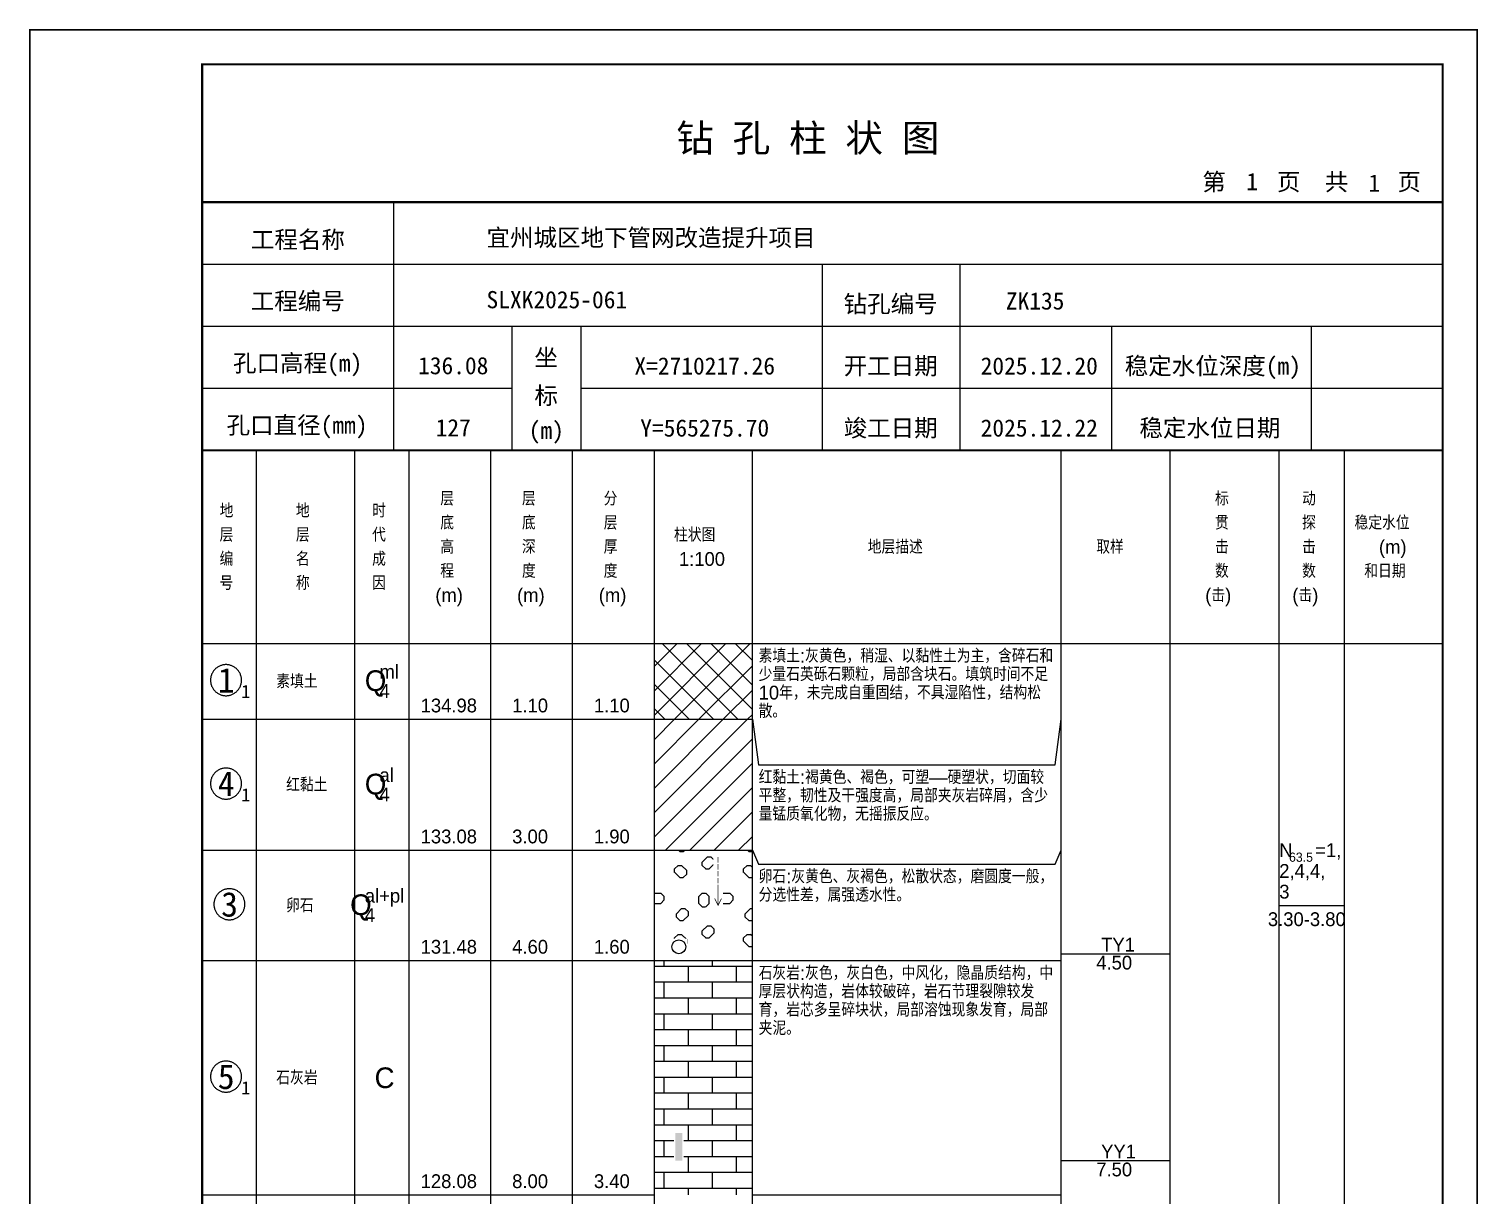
# Model space of a CAD drawing. Header units: millimetres. Extents: x 12489 to 89920, y 4630 to 4927.
# Drawn here: x 64409.3 to 64619.6, y 4757.7 to 4926.8 of the extents above; entities that cross this region are included whole.
import ezdxf
from ezdxf.enums import TextEntityAlignment as Align

# ---------------------------------------------------------------- set-up
doc = ezdxf.new("R2010")
doc.units = ezdxf.units.MM
doc.layers.add('GICAD_QUYANG', color=7, linetype='Continuous')
doc.layers.add('ZZT_TC', color=7, linetype='Continuous')
doc.styles.add('成果图图块', font='', dxfattribs={"height": 2.5})
doc.styles.add('成果图模板', font='')
doc.styles.add('成果图模板标题', font='simhei.ttf')
doc.styles.add('成果图表体', font='Comfont.shx', dxfattribs={"height": 2, "bigfont": 'Hztxt12a.shx'})
doc.styles.get('成果图图块').set_extended_font_data('FangSong_GB2312')
doc.styles.get('成果图模板').set_extended_font_data('FangSong_GB2312')

# ---------------------------------------------------------------- blocks, each defined once
blk = doc.blocks.new('DCBH-1-1-1485', base_point=(0.3, -0.11))
at = {"layer": 'ZZT_TC', "color": 7}
blk.add_polyline3d([(-0.19, 2.31, 0), (-0.3, 2.31, 0), (-0.41, 2.3, 0), (-0.52, 2.29, 0), (-0.63, 2.27, 0), (-0.73, 2.24, 0), (-0.84, 2.21, 0), (-0.95, 2.18, 0), (-1.05, 2.14, 0), (-1.15, 2.09, 0), (-1.25, 2.04, 0), (-1.35, 1.99, 0), (-1.44, 1.93, 0), (-1.53, 1.87, 0), (-1.62, 1.8, 0), (-1.7, 1.73, 0), (-1.78, 1.65, 0), (-1.86, 1.57, 0), (-1.93, 1.49, 0), (-2, 1.4, 0), (-2.06, 1.31, 0), (-2.12, 1.22, 0), (-2.17, 1.12, 0), (-2.22, 1.02, 0), (-2.27, 0.92, 0), (-2.31, 0.82, 0), (-2.34, 0.71, 0), (-2.37, 0.61, 0), (-2.4, 0.5, 0), (-2.41, 0.39, 0), (-2.43, 0.28, 0), (-2.44, 0.17, 0), (-2.44, 0.06, 0), (-2.44, -0.05, 0), (-2.43, -0.16, 0), (-2.41, -0.27, 0), (-2.4, -0.38, 0), (-2.37, -0.49, 0), (-2.34, -0.6, 0), (-2.31, -0.7, 0), (-2.27, -0.8, 0), (-2.22, -0.9, 0), (-2.17, -1, 0), (-2.12, -1.1, 0), (-2.06, -1.19, 0), (-2, -1.28, 0), (-1.93, -1.37, 0), (-1.86, -1.45, 0), (-1.78, -1.53, 0), (-1.7, -1.61, 0), (-1.62, -1.68, 0), (-1.53, -1.75, 0), (-1.44, -1.81, 0), (-1.35, -1.87, 0), (-1.25, -1.93, 0), (-1.15, -1.98, 0), (-1.05, -2.02, 0), (-0.95, -2.06, 0), (-0.84, -2.1, 0), (-0.73, -2.13, 0), (-0.63, -2.15, 0), (-0.52, -2.17, 0), (-0.41, -2.18, 0), (-0.3, -2.19, 0), (-0.19, -2.19, 0), (-0.08, -2.19, 0), (0.03, -2.18, 0), (0.14, -2.17, 0), (0.25, -2.15, 0), (0.36, -2.13, 0), (0.47, -2.1, 0), (0.57, -2.06, 0), (0.67, -2.02, 0), (0.77, -1.98, 0), (0.87, -1.93, 0), (0.97, -1.87, 0), (1.06, -1.81, 0), (1.15, -1.75, 0), (1.24, -1.68, 0), (1.32, -1.61, 0), (1.4, -1.53, 0), (1.48, -1.45, 0), (1.55, -1.37, 0), (1.62, -1.28, 0), (1.68, -1.19, 0), (1.74, -1.1, 0), (1.8, -1, 0), (1.85, -0.9, 0), (1.89, -0.8, 0), (1.93, -0.7, 0), (1.97, -0.6, 0), (2, -0.49, 0), (2.02, -0.38, 0), (2.04, -0.27, 0), (2.05, -0.16, 0), (2.06, -0.05, 0), (2.06, 0.06, 0), (2.06, 0.17, 0), (2.05, 0.28, 0), (2.04, 0.39, 0), (2.02, 0.5, 0), (2, 0.61, 0), (1.97, 0.71, 0), (1.93, 0.82, 0), (1.89, 0.92, 0), (1.85, 1.02, 0), (1.8, 1.12, 0), (1.74, 1.22, 0), (1.68, 1.31, 0), (1.62, 1.4, 0), (1.55, 1.49, 0), (1.48, 1.57, 0), (1.4, 1.65, 0), (1.32, 1.73, 0), (1.24, 1.8, 0), (1.15, 1.87, 0), (1.06, 1.93, 0), (0.97, 1.99, 0), (0.87, 2.04, 0), (0.77, 2.09, 0), (0.67, 2.14, 0), (0.57, 2.18, 0), (0.47, 2.21, 0), (0.36, 2.24, 0), (0.25, 2.27, 0), (0.14, 2.29, 0), (0.03, 2.3, 0), (-0.08, 2.31, 0), (-0.19, 2.31, 0)], dxfattribs=at)
at = {"style": '成果图图块'}
blk.add_text('1', height=3.57, dxfattribs=at).set_placement((-0.16, -1.74), align=Align.CENTER)
blk.add_text('1', height=1.91, dxfattribs=at).set_placement((2.03, -2.53))
blk = doc.blocks.new('DCBH-1-1-1486', base_point=(0.3, -0.11))
at = {"layer": 'ZZT_TC', "color": 7}
blk.add_polyline3d([(-0.19, 2.31, 0), (-0.3, 2.31, 0), (-0.41, 2.3, 0), (-0.52, 2.29, 0), (-0.63, 2.27, 0), (-0.73, 2.24, 0), (-0.84, 2.21, 0), (-0.95, 2.18, 0), (-1.05, 2.14, 0), (-1.15, 2.09, 0), (-1.25, 2.04, 0), (-1.35, 1.99, 0), (-1.44, 1.93, 0), (-1.53, 1.87, 0), (-1.62, 1.8, 0), (-1.7, 1.73, 0), (-1.78, 1.65, 0), (-1.86, 1.57, 0), (-1.93, 1.49, 0), (-2, 1.4, 0), (-2.06, 1.31, 0), (-2.12, 1.22, 0), (-2.17, 1.12, 0), (-2.22, 1.02, 0), (-2.27, 0.92, 0), (-2.31, 0.82, 0), (-2.34, 0.71, 0), (-2.37, 0.61, 0), (-2.4, 0.5, 0), (-2.41, 0.39, 0), (-2.43, 0.28, 0), (-2.44, 0.17, 0), (-2.44, 0.06, 0), (-2.44, -0.05, 0), (-2.43, -0.16, 0), (-2.41, -0.27, 0), (-2.4, -0.38, 0), (-2.37, -0.49, 0), (-2.34, -0.6, 0), (-2.31, -0.7, 0), (-2.27, -0.8, 0), (-2.22, -0.9, 0), (-2.17, -1, 0), (-2.12, -1.1, 0), (-2.06, -1.19, 0), (-2, -1.28, 0), (-1.93, -1.37, 0), (-1.86, -1.45, 0), (-1.78, -1.53, 0), (-1.7, -1.61, 0), (-1.62, -1.68, 0), (-1.53, -1.75, 0), (-1.44, -1.81, 0), (-1.35, -1.87, 0), (-1.25, -1.93, 0), (-1.15, -1.98, 0), (-1.05, -2.02, 0), (-0.95, -2.06, 0), (-0.84, -2.1, 0), (-0.73, -2.13, 0), (-0.63, -2.15, 0), (-0.52, -2.17, 0), (-0.41, -2.18, 0), (-0.3, -2.19, 0), (-0.19, -2.19, 0), (-0.08, -2.19, 0), (0.03, -2.18, 0), (0.14, -2.17, 0), (0.25, -2.15, 0), (0.36, -2.13, 0), (0.47, -2.1, 0), (0.57, -2.06, 0), (0.67, -2.02, 0), (0.77, -1.98, 0), (0.87, -1.93, 0), (0.97, -1.87, 0), (1.06, -1.81, 0), (1.15, -1.75, 0), (1.24, -1.68, 0), (1.32, -1.61, 0), (1.4, -1.53, 0), (1.48, -1.45, 0), (1.55, -1.37, 0), (1.62, -1.28, 0), (1.68, -1.19, 0), (1.74, -1.1, 0), (1.8, -1, 0), (1.85, -0.9, 0), (1.89, -0.8, 0), (1.93, -0.7, 0), (1.97, -0.6, 0), (2, -0.49, 0), (2.02, -0.38, 0), (2.04, -0.27, 0), (2.05, -0.16, 0), (2.06, -0.05, 0), (2.06, 0.06, 0), (2.06, 0.17, 0), (2.05, 0.28, 0), (2.04, 0.39, 0), (2.02, 0.5, 0), (2, 0.61, 0), (1.97, 0.71, 0), (1.93, 0.82, 0), (1.89, 0.92, 0), (1.85, 1.02, 0), (1.8, 1.12, 0), (1.74, 1.22, 0), (1.68, 1.31, 0), (1.62, 1.4, 0), (1.55, 1.49, 0), (1.48, 1.57, 0), (1.4, 1.65, 0), (1.32, 1.73, 0), (1.24, 1.8, 0), (1.15, 1.87, 0), (1.06, 1.93, 0), (0.97, 1.99, 0), (0.87, 2.04, 0), (0.77, 2.09, 0), (0.67, 2.14, 0), (0.57, 2.18, 0), (0.47, 2.21, 0), (0.36, 2.24, 0), (0.25, 2.27, 0), (0.14, 2.29, 0), (0.03, 2.3, 0), (-0.08, 2.31, 0), (-0.19, 2.31, 0)], dxfattribs=at)
at = {"style": '成果图图块'}
blk.add_text('4', height=3.57, dxfattribs=at).set_placement((-0.16, -1.74), align=Align.CENTER)
blk.add_text('1', height=1.91, dxfattribs=at).set_placement((2.03, -2.53))
blk = doc.blocks.new('DCBH-1-1-1487', base_point=(-0.19, -0.11))
at = {"layer": 'ZZT_TC', "color": 7}
blk.add_polyline3d([(-0.19, 2.31, 0), (-0.3, 2.31, 0), (-0.41, 2.3, 0), (-0.52, 2.29, 0), (-0.63, 2.27, 0), (-0.73, 2.24, 0), (-0.84, 2.21, 0), (-0.95, 2.18, 0), (-1.05, 2.14, 0), (-1.15, 2.09, 0), (-1.25, 2.04, 0), (-1.35, 1.99, 0), (-1.44, 1.93, 0), (-1.53, 1.87, 0), (-1.62, 1.8, 0), (-1.7, 1.73, 0), (-1.78, 1.65, 0), (-1.86, 1.57, 0), (-1.93, 1.49, 0), (-2, 1.4, 0), (-2.06, 1.31, 0), (-2.12, 1.22, 0), (-2.17, 1.12, 0), (-2.22, 1.02, 0), (-2.27, 0.92, 0), (-2.31, 0.82, 0), (-2.34, 0.71, 0), (-2.37, 0.61, 0), (-2.4, 0.5, 0), (-2.41, 0.39, 0), (-2.43, 0.28, 0), (-2.44, 0.17, 0), (-2.44, 0.06, 0), (-2.44, -0.05, 0), (-2.43, -0.16, 0), (-2.41, -0.27, 0), (-2.4, -0.38, 0), (-2.37, -0.49, 0), (-2.34, -0.6, 0), (-2.31, -0.7, 0), (-2.27, -0.8, 0), (-2.22, -0.9, 0), (-2.17, -1, 0), (-2.12, -1.1, 0), (-2.06, -1.19, 0), (-2, -1.28, 0), (-1.93, -1.37, 0), (-1.86, -1.45, 0), (-1.78, -1.53, 0), (-1.7, -1.61, 0), (-1.62, -1.68, 0), (-1.53, -1.75, 0), (-1.44, -1.81, 0), (-1.35, -1.87, 0), (-1.25, -1.93, 0), (-1.15, -1.98, 0), (-1.05, -2.02, 0), (-0.95, -2.06, 0), (-0.84, -2.1, 0), (-0.73, -2.13, 0), (-0.63, -2.15, 0), (-0.52, -2.17, 0), (-0.41, -2.18, 0), (-0.3, -2.19, 0), (-0.19, -2.19, 0), (-0.08, -2.19, 0), (0.03, -2.18, 0), (0.14, -2.17, 0), (0.25, -2.15, 0), (0.36, -2.13, 0), (0.47, -2.1, 0), (0.57, -2.06, 0), (0.67, -2.02, 0), (0.77, -1.98, 0), (0.87, -1.93, 0), (0.97, -1.87, 0), (1.06, -1.81, 0), (1.15, -1.75, 0), (1.24, -1.68, 0), (1.32, -1.61, 0), (1.4, -1.53, 0), (1.48, -1.45, 0), (1.55, -1.37, 0), (1.62, -1.28, 0), (1.68, -1.19, 0), (1.74, -1.1, 0), (1.8, -1, 0), (1.85, -0.9, 0), (1.89, -0.8, 0), (1.93, -0.7, 0), (1.97, -0.6, 0), (2, -0.49, 0), (2.02, -0.38, 0), (2.04, -0.27, 0), (2.05, -0.16, 0), (2.06, -0.05, 0), (2.06, 0.06, 0), (2.06, 0.17, 0), (2.05, 0.28, 0), (2.04, 0.39, 0), (2.02, 0.5, 0), (2, 0.61, 0), (1.97, 0.71, 0), (1.93, 0.82, 0), (1.89, 0.92, 0), (1.85, 1.02, 0), (1.8, 1.12, 0), (1.74, 1.22, 0), (1.68, 1.31, 0), (1.62, 1.4, 0), (1.55, 1.49, 0), (1.48, 1.57, 0), (1.4, 1.65, 0), (1.32, 1.73, 0), (1.24, 1.8, 0), (1.15, 1.87, 0), (1.06, 1.93, 0), (0.97, 1.99, 0), (0.87, 2.04, 0), (0.77, 2.09, 0), (0.67, 2.14, 0), (0.57, 2.18, 0), (0.47, 2.21, 0), (0.36, 2.24, 0), (0.25, 2.27, 0), (0.14, 2.29, 0), (0.03, 2.3, 0), (-0.08, 2.31, 0), (-0.19, 2.31, 0)], dxfattribs=at)
at = {"style": '成果图图块'}
blk.add_text('3', height=3.57, dxfattribs=at).set_placement((-0.16, -1.74), align=Align.CENTER)
blk = doc.blocks.new('DCBH-1-1-1488', base_point=(0.3, -0.11))
at = {"layer": 'ZZT_TC', "color": 7}
blk.add_polyline3d([(-0.19, 2.31, 0), (-0.3, 2.31, 0), (-0.41, 2.3, 0), (-0.52, 2.29, 0), (-0.63, 2.27, 0), (-0.73, 2.24, 0), (-0.84, 2.21, 0), (-0.95, 2.18, 0), (-1.05, 2.14, 0), (-1.15, 2.09, 0), (-1.25, 2.04, 0), (-1.35, 1.99, 0), (-1.44, 1.93, 0), (-1.53, 1.87, 0), (-1.62, 1.8, 0), (-1.7, 1.73, 0), (-1.78, 1.65, 0), (-1.86, 1.57, 0), (-1.93, 1.49, 0), (-2, 1.4, 0), (-2.06, 1.31, 0), (-2.12, 1.22, 0), (-2.17, 1.12, 0), (-2.22, 1.02, 0), (-2.27, 0.92, 0), (-2.31, 0.82, 0), (-2.34, 0.71, 0), (-2.37, 0.61, 0), (-2.4, 0.5, 0), (-2.41, 0.39, 0), (-2.43, 0.28, 0), (-2.44, 0.17, 0), (-2.44, 0.06, 0), (-2.44, -0.05, 0), (-2.43, -0.16, 0), (-2.41, -0.27, 0), (-2.4, -0.38, 0), (-2.37, -0.49, 0), (-2.34, -0.6, 0), (-2.31, -0.7, 0), (-2.27, -0.8, 0), (-2.22, -0.9, 0), (-2.17, -1, 0), (-2.12, -1.1, 0), (-2.06, -1.19, 0), (-2, -1.28, 0), (-1.93, -1.37, 0), (-1.86, -1.45, 0), (-1.78, -1.53, 0), (-1.7, -1.61, 0), (-1.62, -1.68, 0), (-1.53, -1.75, 0), (-1.44, -1.81, 0), (-1.35, -1.87, 0), (-1.25, -1.93, 0), (-1.15, -1.98, 0), (-1.05, -2.02, 0), (-0.95, -2.06, 0), (-0.84, -2.1, 0), (-0.73, -2.13, 0), (-0.63, -2.15, 0), (-0.52, -2.17, 0), (-0.41, -2.18, 0), (-0.3, -2.19, 0), (-0.19, -2.19, 0), (-0.08, -2.19, 0), (0.03, -2.18, 0), (0.14, -2.17, 0), (0.25, -2.15, 0), (0.36, -2.13, 0), (0.47, -2.1, 0), (0.57, -2.06, 0), (0.67, -2.02, 0), (0.77, -1.98, 0), (0.87, -1.93, 0), (0.97, -1.87, 0), (1.06, -1.81, 0), (1.15, -1.75, 0), (1.24, -1.68, 0), (1.32, -1.61, 0), (1.4, -1.53, 0), (1.48, -1.45, 0), (1.55, -1.37, 0), (1.62, -1.28, 0), (1.68, -1.19, 0), (1.74, -1.1, 0), (1.8, -1, 0), (1.85, -0.9, 0), (1.89, -0.8, 0), (1.93, -0.7, 0), (1.97, -0.6, 0), (2, -0.49, 0), (2.02, -0.38, 0), (2.04, -0.27, 0), (2.05, -0.16, 0), (2.06, -0.05, 0), (2.06, 0.06, 0), (2.06, 0.17, 0), (2.05, 0.28, 0), (2.04, 0.39, 0), (2.02, 0.5, 0), (2, 0.61, 0), (1.97, 0.71, 0), (1.93, 0.82, 0), (1.89, 0.92, 0), (1.85, 1.02, 0), (1.8, 1.12, 0), (1.74, 1.22, 0), (1.68, 1.31, 0), (1.62, 1.4, 0), (1.55, 1.49, 0), (1.48, 1.57, 0), (1.4, 1.65, 0), (1.32, 1.73, 0), (1.24, 1.8, 0), (1.15, 1.87, 0), (1.06, 1.93, 0), (0.97, 1.99, 0), (0.87, 2.04, 0), (0.77, 2.09, 0), (0.67, 2.14, 0), (0.57, 2.18, 0), (0.47, 2.21, 0), (0.36, 2.24, 0), (0.25, 2.27, 0), (0.14, 2.29, 0), (0.03, 2.3, 0), (-0.08, 2.31, 0), (-0.19, 2.31, 0)], dxfattribs=at)
at = {"style": '成果图图块'}
blk.add_text('5', height=3.57, dxfattribs=at).set_placement((-0.16, -1.74), align=Align.CENTER)
blk.add_text('1', height=1.91, dxfattribs=at).set_placement((2.03, -2.53))
blk = doc.blocks.new('gkqy3.dwg', base_point=(0, -2))
blk.add_wipeout([(-0.7, -2.2), (0.7, -2.2), (0.7, 2.2), (-0.7, 2.2)])
at = {"color": 7}
blk.add_solid([(-0.5, -2), (0.5, -2), (-0.5, 2), (0.5, 2)], dxfattribs=at)
blk = doc.blocks.new('gkqy2.dwg', base_point=(0, -1))
blk.add_wipeout([(-1.2, -1.2), (1.2, -1.2), (1.2, 1.2), (-1.2, 1.2)])
at = {"layer": 'GICAD_QUYANG', "color": 7}
blk.add_circle((0, 0), 1, dxfattribs=at)
blk = doc.blocks.new('zztGLdt.dwg', base_point=(0.5, 0))
blk.add_wipeout([(-0.2, -0.2), (1.2, -0.2), (1.2, 3.2), (-0.2, 3.2)])
at = {"color": 7, "const_width": 0.1}
for points in [[(0.5, 3), (0.5, 0)], [(0, 1), (0.5, 0), (1, 1)]]:
    blk.add_lwpolyline(points, dxfattribs=at)
blk = doc.blocks.new('钻孔柱状图路桥昇龙制图梁世成校核莫家里.dwg237', base_point=(25, 236))
for p, q in [((52.82, 236), (52.82, 272)), ((25, 263), (205, 263)), ((115, 236), (115, 263)), ((135, 236), (135, 263)), ((25, 254), (205, 254)), ((70, 236), (70, 254)), ((80, 236), (80, 254)), ((157, 236), (157, 254)), ((185.95, 236), (185.95, 254)), ((25, 245), (70, 245)), ((80, 245), (205, 245))]:
    blk.add_line(p, q)
for points, const_width in [([(0, 0), (210, 0), (210, 297), (0, 297)], 0.25), ([(25, 5), (205, 5), (205, 292), (25, 292)], 0.3)]:
    blk.add_lwpolyline(points, close=True, dxfattribs=dict(const_width=const_width))
at = {"const_width": 0.3}
for points in [[(25, 272), (205, 272)], [(25, 236), (205, 236)]]:
    blk.add_lwpolyline(points, dxfattribs=at)
for s, height, style, p in [('钻 孔 柱 状 图', 4, '成果图模板标题', (93.8, 279.31)), ('第', 2.5, '成果图模板', (170.12, 273.7)), ('页', 2.5, '成果图模板', (180.96, 273.7)), ('共', 2.5, '成果图模板', (187.88, 273.7)), ('页', 2.5, '成果图模板', (198.44, 273.7)), ('工程名称', 2.5, '成果图模板', (32.07, 265.32)), ('宜州城区地下管网改造提升项目', 2.5, '成果图模板', (66.26, 265.61)), ('工程编号', 2.5, '成果图模板', (32.05, 256.41)), ('SLXK2025-061', 2.5, '成果图模板', (66.26, 256.61)), ('钻孔编号', 2.5, '成果图模板', (118.08, 256)), ('ZK135', 2.5, '成果图模板', (141.61, 256.43)), ('孔口高程(m)', 2.5, '成果图模板', (29.48, 247.41)), ('坐', 2.5, '成果图模板', (73.21, 248.24)), ('开工日期', 2.5, '成果图模板', (118.08, 247)), ('稳定水位深度(m)', 2.5, '成果图模板', (158.86, 247)), ('标', 2.5, '成果图模板', (73.21, 242.7)), ('孔口直径(mm)', 2.5, '成果图模板', (28.54, 238.41)), ('(m) ', 2.5, '成果图模板', (72.38, 237.65)), ('竣工日期', 2.5, '成果图模板', (118.08, 238)), ('稳定水位日期', 2.5, '成果图模板', (160.99, 238))]:
    blk.add_text(s, height=height, dxfattribs=dict(style=style)).set_placement(p)
at = {"style": '成果图模板'}
for s, p in [('1', (177.35, 273.74)), ('1', (195.08, 273.53)), ('136.08', (61.43, 247.04)), ('X=2710217.26', (97.92, 247)), ('2025.12.20', (146.46, 247)), ('127', (61.43, 238.04)), ('Y=565275.70', (97.92, 238)), ('2025.12.22', (146.46, 238))]:
    blk.add_text(s, height=2.5, dxfattribs=at).set_placement(p, align=Align.CENTER)

msp = doc.modelspace()

# ---------------------------------------------------------------- hatches: boundary and pattern name
at = {"linetype": 'Continuous'}
h = msp.add_hatch(dxfattribs=at)
h.set_pattern_fill('GKSTT', scale=0.5, style=0, pattern_type=2)
h.set_pattern_definition([(45, (0, 0), (-1.76776695, 1.76776695), []), (135, (0, 0), (-1.76776695, -1.76776695), [])])
h.paths.add_polyline_path([(64500.06, 4826.71), (64514.29, 4826.71), (64514.29, 4837.71), (64500.06, 4837.71)])
h = msp.add_hatch(dxfattribs=at)
h.set_pattern_fill('GKNXT', scale=0.5, style=0, pattern_type=2)
h.set_pattern_definition([(45, (0, 0), (-1.76776695, 1.76776695), [])])
h.paths.add_polyline_path([(64500.06, 4807.71), (64514.29, 4807.71), (64514.29, 4826.71), (64500.06, 4826.71)])
h = msp.add_hatch(dxfattribs=at)
h.set_pattern_fill('GKLS1', scale=0.5, style=0, pattern_type=2)
h.set_pattern_definition([(0, (0, 0), (0, 10), [1, -9]), (45, (1, 0), (-10.0000003, 9e-16), [0.707107, -13.435029]), (135, (0, 0), (-9e-16, -10.0000003), [0.707107, -13.435029]), (90, (-0.5, 0.5), (-10, 6e-16), [0.5, -9.5]), (135, (3.75, 3.75), (-9e-16, -10.0000003), [1.06066, -13.0814755]), (90, (1.5, 0.5), (-10, 6e-16), [0.5, -9.5]), (45, (-0.5, 1), (-10.0000003, 9e-16), [0.707107, -13.435029]), (0, (0, 1.5), (0, 10), [1, -9]), (135, (1.5, 1), (-9e-16, -10.0000003), [0.707107, -13.435029]), (45, (7.5, -0.5), (-10.0000003, 9e-16), [0.707107, -13.435029]), (90, (8, 0), (-10, 6e-16), [1, -9]), (135, (8, 1), (-9e-16, -10.0000003), [0.707107, -13.435029]), (0, (7, -0.5), (0, 10), [0.5, -9.5]), (0, (7, 1.5), (0, 10), [0.5, -9.5]), (135, (7, -0.5), (-9e-16, -10.0000003), [0.707107, -13.435029]), (90, (6.5, 0), (-10, 6e-16), [1, -9]), (45, (6.5, 1), (-10.0000003, 9e-16), [0.707107, -13.435029]), (0, (3.75, 3.75), (0, 10), [0.5, -9.5]), (45, (4.25, 3.75), (-10.0000003, 9e-16), [0.707107, -13.435029]), (90, (4.75, 4.25), (-10, 6e-16), [0.5, -9.5]), (135, (4.75, 4.75), (-9e-16, -10.0000003), [1.06066, -13.0814755]), (0, (3.5, 5.5), (0, 10), [0.5, -9.5]), (90, (3, 4.5), (-10, 6e-16), [0.5, -9.5]), (45, (3, 5), (-10.0000003, 9e-16), [0.707107, -13.435029]), (0, (7.5, 5), (0, 10), [0.5, -9.5]), (45, (8, 5), (-10.0000003, 9e-16), [1.06066, -13.0814755]), (90, (8.75, 5.75), (-10, 6e-16), [0.5, -9.5]), (135, (7.5, 5), (-9e-16, -10.0000003), [0.707107, -13.435029]), (90, (7, 5.5), (-10, 6e-16), [0.5, -9.5]), (45, (7, 6), (-10.0000003, 9e-16), [1.06066, -13.0814755]), (0, (7.75, 6.75), (0, 10), [0.5, -9.5]), (135, (8.75, 6.25), (-9e-16, -10.0000003), [0.707107, -13.435029]), (0, (3.75, 7.5), (0, 10), [0.5, -9.5]), (135, (3.75, 7.5), (-9e-16, -10.0000003), [0.707107, -13.435029]), (90, (3.25, 8), (-10, 6e-16), [0.5, -9.5]), (45, (3.25, 8.5), (-10.0000003, 9e-16), [1.06066, -13.0814755]), (0, (4, 9.25), (0, 10), [0.5, -9.5]), (135, (5, 8.75), (-9e-16, -10.0000003), [0.707107, -13.435029]), (90, (5, 8.25), (-10, 6e-16), [0.5, -9.5]), (45, (4.25, 7.5), (-10.0000003, 9e-16), [1.06066, -13.0814755])])
h.paths.add_polyline_path([(64500.06, 4791.71), (64514.29, 4791.71), (64514.29, 4807.71), (64500.06, 4807.71)])
h = msp.add_hatch(dxfattribs=at)
h.set_pattern_fill('GKSHY', scale=0.5, style=0, pattern_type=2)
h.set_pattern_definition([(0, (0, 0), (0, 2.3), []), (90, (0, 0), (-3.5, 2.3), [2.3, -2.3])])
h.paths.add_polyline_path([(64500.06, 4757.71), (64514.29, 4757.71), (64514.29, 4791.71), (64500.06, 4791.71)])

# ---------------------------------------------------------------- linework, layer by layer
at = {"color": 0}
for p, q in [((64434.45, 4837.71), (64442.35, 4837.71)), ((64434.45, 4826.71), (64434.45, 4837.71)), ((64442.35, 4826.71), (64442.35, 4837.71)), ((64434.45, 4826.71), (64442.35, 4826.71)), ((64434.45, 4826.71), (64442.35, 4826.71)), ((64434.45, 4807.71), (64434.45, 4826.71)), ((64442.35, 4807.71), (64442.35, 4826.71)), ((64434.45, 4807.71), (64442.35, 4807.71)), ((64434.45, 4807.71), (64442.35, 4807.71)), ((64434.45, 4791.71), (64434.45, 4807.71)), ((64442.35, 4791.71), (64442.35, 4807.71)), ((64434.45, 4791.71), (64442.35, 4791.71)), ((64434.45, 4791.71), (64442.35, 4791.71)), ((64434.45, 4757.71), (64434.45, 4791.71)), ((64442.35, 4757.71), (64442.35, 4791.71)), ((64434.45, 4757.71), (64442.35, 4757.71))]:
    msp.add_line(p, q, dxfattribs=at)
for points in [[(64434.45, 4865.71), (64442.35, 4865.71)], [(64434.45, 4837.71), (64434.45, 4865.71)], [(64442.35, 4837.71), (64442.35, 4865.71)], [(64442.35, 4865.71), (64456.58, 4865.71)], [(64442.35, 4837.71), (64442.35, 4865.71)], [(64456.58, 4837.71), (64456.58, 4865.71)], [(64456.58, 4865.71), (64464.49, 4865.71)], [(64456.58, 4837.71), (64456.58, 4865.71)], [(64464.49, 4837.71), (64464.49, 4865.71)], [(64464.49, 4865.71), (64476.35, 4865.71)], [(64464.49, 4837.71), (64464.49, 4865.71)], [(64476.35, 4837.71), (64476.35, 4865.71)], [(64476.35, 4865.71), (64488.2, 4865.71)], [(64476.35, 4837.71), (64476.35, 4865.71)], [(64488.2, 4837.71), (64488.2, 4865.71)], [(64488.2, 4865.71), (64500.06, 4865.71)], [(64488.2, 4837.71), (64488.2, 4865.71)], [(64500.06, 4837.71), (64500.06, 4865.71)], [(64500.06, 4865.71), (64514.29, 4865.71)], [(64500.06, 4837.71), (64500.06, 4865.71)], [(64514.29, 4837.71), (64514.29, 4865.71)], [(64514.29, 4865.71), (64559.11, 4865.71)], [(64514.29, 4837.71), (64514.29, 4865.71)], [(64559.11, 4837.71), (64559.11, 4865.71)], [(64559.11, 4865.71), (64574.92, 4865.71)], [(64559.11, 4837.71), (64559.11, 4865.71)], [(64574.92, 4837.71), (64574.92, 4865.71)], [(64574.92, 4865.71), (64590.73, 4865.71)], [(64574.92, 4837.71), (64574.92, 4865.71)], [(64590.73, 4837.71), (64590.73, 4865.71)], [(64590.73, 4865.71), (64600.22, 4865.71)], [(64590.73, 4837.71), (64590.73, 4865.71)], [(64600.22, 4837.71), (64600.22, 4865.71)], [(64600.22, 4865.71), (64614.45, 4865.71)], [(64600.22, 4837.71), (64600.22, 4865.71)], [(64614.45, 4837.71), (64614.45, 4865.71)], [(64434.45, 4837.71), (64442.35, 4837.71)], [(64434.45, 4643.71), (64434.45, 4837.71)], [(64434.45, 4837.71), (64442.35, 4837.71)], [(64442.35, 4643.71), (64442.35, 4837.71)], [(64442.35, 4837.71), (64456.58, 4837.71)], [(64442.35, 4643.71), (64442.35, 4837.71)], [(64442.35, 4837.71), (64456.58, 4837.71)], [(64442.35, 4837.71), (64456.58, 4837.71)], [(64442.35, 4826.71), (64442.35, 4837.71)], [(64456.58, 4643.71), (64456.58, 4837.71)], [(64456.58, 4826.71), (64456.58, 4837.71)], [(64456.58, 4837.71), (64464.49, 4837.71)], [(64456.58, 4643.71), (64456.58, 4837.71)], [(64456.58, 4837.71), (64464.49, 4837.71)], [(64456.58, 4837.71), (64464.49, 4837.71)], [(64456.58, 4826.71), (64456.58, 4837.71)], [(64464.49, 4643.71), (64464.49, 4837.71)], [(64464.49, 4826.71), (64464.49, 4837.71)], [(64464.49, 4837.71), (64476.35, 4837.71)], [(64464.49, 4643.71), (64464.49, 4837.71)], [(64464.49, 4837.71), (64476.35, 4837.71)], [(64464.49, 4837.71), (64476.35, 4837.71)], [(64464.49, 4826.71), (64464.49, 4837.71)], [(64476.35, 4643.71), (64476.35, 4837.71)], [(64476.35, 4826.71), (64476.35, 4837.71)], [(64476.35, 4837.71), (64488.2, 4837.71)], [(64476.35, 4643.71), (64476.35, 4837.71)], [(64476.35, 4837.71), (64488.2, 4837.71)], [(64476.35, 4837.71), (64488.2, 4837.71)], [(64476.35, 4826.71), (64476.35, 4837.71)], [(64488.2, 4643.71), (64488.2, 4837.71)], [(64488.2, 4826.71), (64488.2, 4837.71)], [(64488.2, 4837.71), (64500.06, 4837.71)], [(64488.2, 4643.71), (64488.2, 4837.71)], [(64488.2, 4837.71), (64500.06, 4837.71)], [(64488.2, 4837.71), (64500.06, 4837.71)], [(64488.2, 4826.71), (64488.2, 4837.71)], [(64500.06, 4643.71), (64500.06, 4837.71)], [(64500.06, 4826.71), (64500.06, 4837.71)], [(64500.06, 4837.71), (64514.29, 4837.71)], [(64500.06, 4643.71), (64500.06, 4837.71)], [(64500.06, 4837.71), (64514.29, 4837.71)], [(64514.29, 4643.71), (64514.29, 4837.71)], [(64514.29, 4837.71), (64559.11, 4837.71)], [(64514.29, 4643.71), (64514.29, 4837.71)], [(64514.29, 4837.71), (64559.11, 4837.71)], [(64514.29, 4826.71), (64514.29, 4837.71)], [(64559.11, 4643.71), (64559.11, 4837.71)], [(64559.11, 4826.71), (64559.11, 4837.71)], [(64559.11, 4837.71), (64574.92, 4837.71)], [(64559.11, 4643.71), (64559.11, 4837.71)], [(64559.11, 4837.71), (64574.92, 4837.71)], [(64574.92, 4643.71), (64574.92, 4837.71)], [(64574.92, 4837.71), (64590.73, 4837.71)], [(64574.92, 4643.71), (64574.92, 4837.71)], [(64574.92, 4837.71), (64590.73, 4837.71)], [(64590.73, 4643.71), (64590.73, 4837.71)], [(64590.73, 4837.71), (64600.22, 4837.71)], [(64590.73, 4643.71), (64590.73, 4837.71)], [(64590.73, 4837.71), (64600.22, 4837.71)], [(64590.73, 4837.71), (64600.22, 4837.71)], [(64590.73, 4799.71), (64590.73, 4837.71)], [(64600.22, 4643.71), (64600.22, 4837.71)], [(64600.22, 4799.71), (64600.22, 4837.71)], [(64600.22, 4837.71), (64614.45, 4837.71)], [(64600.22, 4643.71), (64600.22, 4837.71)], [(64600.22, 4837.71), (64614.45, 4837.71)], [(64614.45, 4643.71), (64614.45, 4837.71)], [(64442.35, 4826.71), (64456.58, 4826.71)], [(64442.35, 4826.71), (64456.58, 4826.71)], [(64442.35, 4807.71), (64442.35, 4826.71)], [(64456.58, 4807.71), (64456.58, 4826.71)], [(64456.58, 4826.71), (64464.49, 4826.71)], [(64456.58, 4826.71), (64464.49, 4826.71)], [(64456.58, 4807.71), (64456.58, 4826.71)], [(64464.49, 4807.71), (64464.49, 4826.71)], [(64464.49, 4826.71), (64476.35, 4826.71)], [(64464.49, 4826.71), (64476.35, 4826.71)], [(64464.49, 4807.71), (64464.49, 4826.71)], [(64476.35, 4807.71), (64476.35, 4826.71)], [(64476.35, 4826.71), (64488.2, 4826.71)], [(64476.35, 4826.71), (64488.2, 4826.71)], [(64476.35, 4807.71), (64476.35, 4826.71)], [(64488.2, 4807.71), (64488.2, 4826.71)], [(64488.2, 4826.71), (64500.06, 4826.71)], [(64488.2, 4826.71), (64500.06, 4826.71)], [(64488.2, 4807.71), (64488.2, 4826.71)], [(64500.06, 4807.71), (64500.06, 4826.71)], [(64514.29, 4826.71), (64515.19, 4820.11)], [(64514.29, 4807.71), (64514.29, 4826.71)], [(64558.22, 4820.11), (64559.11, 4826.71)], [(64559.11, 4807.71), (64559.11, 4826.71)], [(64515.19, 4820.11), (64558.22, 4820.11)], [(64442.35, 4807.71), (64456.58, 4807.71)], [(64442.35, 4807.71), (64456.58, 4807.71)], [(64442.35, 4791.71), (64442.35, 4807.71)], [(64456.58, 4791.71), (64456.58, 4807.71)], [(64456.58, 4807.71), (64464.49, 4807.71)], [(64456.58, 4807.71), (64464.49, 4807.71)], [(64456.58, 4791.71), (64456.58, 4807.71)], [(64464.49, 4791.71), (64464.49, 4807.71)], [(64464.49, 4807.71), (64476.35, 4807.71)], [(64464.49, 4807.71), (64476.35, 4807.71)], [(64464.49, 4791.71), (64464.49, 4807.71)], [(64476.35, 4791.71), (64476.35, 4807.71)], [(64476.35, 4807.71), (64488.2, 4807.71)], [(64476.35, 4807.71), (64488.2, 4807.71)], [(64476.35, 4791.71), (64476.35, 4807.71)], [(64488.2, 4791.71), (64488.2, 4807.71)], [(64488.2, 4807.71), (64500.06, 4807.71)], [(64488.2, 4807.71), (64500.06, 4807.71)], [(64488.2, 4791.71), (64488.2, 4807.71)], [(64500.06, 4791.71), (64500.06, 4807.71)], [(64514.29, 4807.71), (64515.19, 4805.71)], [(64514.29, 4791.71), (64514.29, 4807.71)], [(64558.22, 4805.71), (64559.11, 4807.71)], [(64559.11, 4791.71), (64559.11, 4807.71)], [(64515.19, 4805.71), (64558.22, 4805.71)], [(64590.73, 4799.71), (64600.22, 4799.71)], [(64442.35, 4791.71), (64456.58, 4791.71)], [(64442.35, 4791.71), (64456.58, 4791.71)], [(64442.35, 4757.71), (64442.35, 4791.71)], [(64456.58, 4757.71), (64456.58, 4791.71)], [(64456.58, 4791.71), (64464.49, 4791.71)], [(64456.58, 4791.71), (64464.49, 4791.71)], [(64456.58, 4757.71), (64456.58, 4791.71)], [(64464.49, 4757.71), (64464.49, 4791.71)], [(64464.49, 4791.71), (64476.35, 4791.71)], [(64464.49, 4791.71), (64476.35, 4791.71)], [(64464.49, 4757.71), (64464.49, 4791.71)], [(64476.35, 4757.71), (64476.35, 4791.71)], [(64476.35, 4791.71), (64488.2, 4791.71)], [(64476.35, 4791.71), (64488.2, 4791.71)], [(64476.35, 4757.71), (64476.35, 4791.71)], [(64488.2, 4757.71), (64488.2, 4791.71)], [(64488.2, 4791.71), (64500.06, 4791.71)], [(64488.2, 4791.71), (64500.06, 4791.71)], [(64488.2, 4757.71), (64488.2, 4791.71)], [(64500.06, 4757.71), (64500.06, 4791.71)], [(64514.29, 4791.71), (64559.11, 4791.71)], [(64514.29, 4791.71), (64559.11, 4791.71)], [(64514.29, 4757.71), (64514.29, 4791.71)], [(64559.11, 4792.71), (64574.92, 4792.71)], [(64559.11, 4757.71), (64559.11, 4791.71)], [(64559.11, 4762.71), (64574.92, 4762.71)], [(64442.35, 4757.71), (64456.58, 4757.71)], [(64456.58, 4757.71), (64464.49, 4757.71)], [(64464.49, 4757.71), (64476.35, 4757.71)], [(64476.35, 4757.71), (64488.2, 4757.71)], [(64488.2, 4757.71), (64500.06, 4757.71)], [(64514.29, 4757.71), (64559.11, 4757.71)]]:
    msp.add_lwpolyline(points, dxfattribs=at)
at = {"color": 7, "flags": 128}
for points in [[(64500.06, 4826.71), (64514.29, 4826.71)], [(64500.06, 4807.71), (64514.29, 4807.71)], [(64500.06, 4791.71), (64514.29, 4791.71)]]:
    msp.add_lwpolyline(points, dxfattribs=at)

# ---------------------------------------------------------------- block references
for name, p in [('DCBH-1-1-1485', (64438.4, 4832.21)), ('DCBH-1-1-1486', (64438.4, 4817.21)), ('DCBH-1-1-1487', (64438.4, 4799.71)), ('DCBH-1-1-1488', (64438.4, 4774.71))]:
    msp.add_blockref(name, p)

# ---------------------------------------------------------------- texts
at = {"color": 0, "style": '成果图表体'}
for s, height, p in [('层', 2, (64469, 4857.71)), ('层', 2, (64480.85, 4857.71)), ('分', 2, (64492.71, 4857.71)), ('标', 2, (64581.41, 4857.71)), ('动', 2, (64594.05, 4857.71)), ('地', 2, (64436.98, 4855.96)), ('地', 2, (64448.05, 4855.96)), ('时', 2, (64459.11, 4855.96)), ('底', 2, (64469, 4854.21)), ('底', 2, (64480.85, 4854.21)), ('层', 2, (64492.71, 4854.21)), ('贯', 2, (64581.41, 4854.21)), ('探', 2, (64594.05, 4854.21)), ('稳定水位', 2, (64601.65, 4854.21)), ('层', 2, (64436.98, 4852.46)), ('层', 2, (64448.05, 4852.46)), ('代', 2, (64459.11, 4852.46)), ('高', 2, (64469, 4850.71)), ('深', 2, (64480.85, 4850.71)), ('厚', 2, (64492.71, 4850.71)), ('柱状图', 2, (64502.91, 4852.46)), ('地层描述', 2, (64531.02, 4850.71)), ('取样', 2, (64564.18, 4850.71)), ('击', 2, (64581.41, 4850.71)), ('击', 2, (64594.05, 4850.71)), ('(m)', 2, (64605.2, 4850.71)), ('编', 2, (64436.98, 4848.96)), ('名', 2, (64448.05, 4848.96)), ('成', 2, (64459.11, 4848.96)), ('1:100', 2, (64503.62, 4848.96)), ('程', 2, (64469, 4847.21)), ('度', 2, (64480.85, 4847.21)), ('度', 2, (64492.71, 4847.21)), ('数', 2, (64581.41, 4847.21)), ('数', 2, (64594.05, 4847.21)), ('和日期', 2, (64603.07, 4847.21)), ('号', 2, (64436.98, 4845.46)), ('称', 2, (64448.05, 4845.46)), ('因', 2, (64459.11, 4845.46)), ('(m)', 2, (64468.28, 4843.71)), ('(m)', 2, (64480.14, 4843.71)), ('(m)', 2, (64492, 4843.71)), ('(击)', 2, (64579.99, 4843.71)), ('(击)', 2, (64592.63, 4843.71)), ('Q', 3, (64458.05, 4830.81)), ('ml', 2, (64460.18, 4832.61)), ('素填土', 2, (64445.2, 4831.21)), ('4', 2, (64460.18, 4829.81)), ('134.98', 2, (64466.15, 4827.71)), ('1.10', 2, (64479.43, 4827.71)), ('1.10', 2, (64491.29, 4827.71)), ('al', 2, (64460.18, 4817.61)), ('红黏土', 2, (64446.63, 4816.21)), ('Q', 3, (64458.05, 4815.81)), ('4', 2, (64460.18, 4814.81)), ('133.08', 2, (64466.15, 4808.71)), ('3.00', 2, (64479.43, 4808.71)), ('1.90', 2, (64491.29, 4808.71)), ('N', 2, (64590.73, 4806.71)), ('=1,', 2, (64595.94, 4806.71)), ('63.5', 1.333, (64592.15, 4806.04)), ('2,4,4,', 2, (64590.73, 4803.71)), ('al+pl', 2, (64458.05, 4800.11)), ('3', 2, (64590.73, 4800.71)), ('卵石', 2, (64446.63, 4798.71)), ('Q', 3, (64455.92, 4798.31)), ('4', 2, (64458.05, 4797.31)), ('3.30-3.80', 2, (64589.08, 4796.71)), ('131.48', 2, (64466.15, 4792.71)), ('4.60', 2, (64479.43, 4792.71)), ('1.60', 2, (64491.29, 4792.71)), ('TY1', 2, (64564.89, 4793.01)), ('4.50', 2, (64564.18, 4790.41)), ('石灰岩', 2, (64445.2, 4773.71)), ('C', 3, (64459.47, 4773.21)), ('YY1', 2, (64564.89, 4763.01)), ('7.50', 2, (64564.18, 4760.41)), ('128.08', 2, (64466.15, 4758.71)), ('8.00', 2, (64479.43, 4758.71)), ('3.40', 2, (64491.29, 4758.71))]:
    msp.add_text(s, height=height, dxfattribs=at).set_placement(p)
at = {"color": 0, "char_height": 2, "width": 43.0292, "attachment_point": 1, "line_spacing_factor": 0.8, "style": '成果图表体'}
for s, insert in [('素填土:灰黄色，稍湿、以黏性土为主，含碎石和少量石英砾石颗粒，局部含块石。填筑时间不足10年，未完成自重固结，不具湿陷性，结构松散。', (64515.19, 4836.91)), ('红黏土:褐黄色、褐色，可塑—硬塑状，切面较平整，韧性及干强度高，局部夹灰岩碎屑，含少量锰质氧化物，无摇振反应。', (64515.19, 4819.31)), ('卵石:灰黄色、灰褐色，松散状态，磨圆度一般，分选性差，属强透水性。', (64515.19, 4804.91)), ('石灰岩:灰色，灰白色，中风化，隐晶质结构，中厚层状构造，岩体较破碎，岩石节理裂隙较发育，岩芯多呈碎块状，局部溶蚀现象发育，局部夹泥。', (64515.19, 4790.91))]:
    msp.add_mtext(s, dxfattribs=dict(at, insert=insert))

# ---------------------------------------------------------------- next in the draw order: block references
for name, p in [('zztGLdt.dwg', (64509.31, 4803.71)), ('gkqy2.dwg', (64503.62, 4792.71)), ('gkqy3.dwg', (64503.62, 4762.71))]:
    msp.add_blockref(name, p)

# ---------------------------------------------------------------- next in the draw order: block references
msp.add_blockref('zztGLdt.dwg', (64509.31, 4802.71))

# ---------------------------------------------------------------- next in the draw order: block references
msp.add_blockref('zztGLdt.dwg', (64509.31, 4801.71))

# ---------------------------------------------------------------- next in the draw order: block references
msp.add_blockref('zztGLdt.dwg', (64509.31, 4800.71))

# ---------------------------------------------------------------- next in the draw order: block references
msp.add_blockref('zztGLdt.dwg', (64509.31, 4799.71))

# ---------------------------------------------------------------- next in the draw order: block references
msp.add_blockref('钻孔柱状图路桥昇龙制图梁世成校核莫家里.dwg237', (64434.45, 4865.71))

doc.saveas('drawing.dxf')
